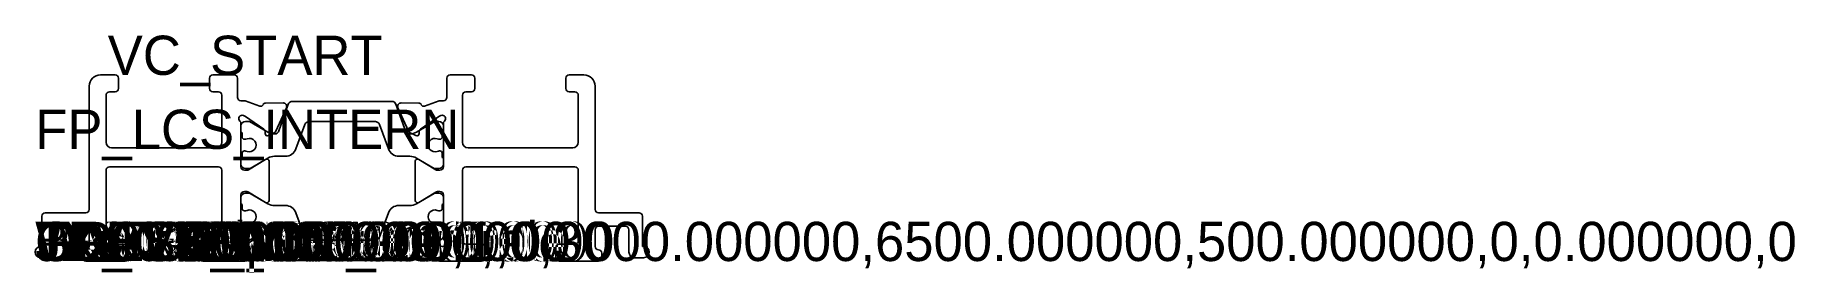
# Model space of a CAD drawing. Header units: metres. Extents: x -175 to -18, y 212 to 233.
import ezdxf

# ---------------------------------------------------------------- set-up
doc = ezdxf.new("R2010")
doc.units = ezdxf.units.M

msp = doc.modelspace()

# ---------------------------------------------------------------- linework, layer by layer
for p, q in [((-169.839035, 228.659125), (-169.839035, 217.659125)), ((-167.539035, 229.659125), (-168.839035, 229.659125)), ((-167.239035, 228.459125), (-167.239035, 229.359125)), ((-159.139035, 229.359125), (-159.139035, 228.459125)), ((-156.939035, 229.659125), (-158.839035, 229.659125)), ((-156.639035, 227.659125), (-156.639035, 229.359125)), ((-138.039035, 227.659125), (-138.039035, 229.359125)), ((-137.739035, 229.659125), (-135.839035, 229.659125)), ((-135.539035, 229.359125), (-135.539035, 228.459125)), ((-127.439035, 228.459125), (-127.439035, 229.359125)), ((-127.139035, 229.659125), (-125.839035, 229.659125)), ((-124.839035, 228.659125), (-124.839035, 217.659125)), ((-168.339035, 223.659125), (-168.339035, 227.859125)), ((-168.039035, 228.159125), (-167.539035, 228.159125)), ((-158.839035, 228.159125), (-158.339035, 228.159125)), ((-158.039035, 227.859125), (-158.039035, 223.659125)), ((-156.071121, 227.359125), (-156.339035, 227.359125)), ((-154.667718, 226.873279), (-155.969607, 227.341428)), ((-152.574892, 227.163455), (-154.15382, 227.152998)), ((-153.014378, 224.598884), (-152.126504, 227.038298)), ((-151.750627, 227.30149), (-142.927443, 227.30149)), ((-142.551566, 227.038298), (-141.663692, 224.598884)), ((-142.103177, 227.163455), (-140.524249, 227.152998)), ((-140.010352, 226.873279), (-138.708463, 227.341428)), ((-138.606949, 227.359125), (-138.339035, 227.359125)), ((-136.639035, 227.859125), (-136.639035, 223.659125)), ((-135.839035, 228.159125), (-136.339035, 228.159125)), ((-126.639035, 228.159125), (-127.139035, 228.159125)), ((-126.339035, 223.659125), (-126.339035, 227.859125)), ((-156.117008, 226.033198), (-155.934299, 225.95185)), ((-155.939035, 225.50149), (-155.579035, 225.50149)), ((-155.934299, 225.95185), (-154.305542, 224.827384)), ((-155.579035, 225.50149), (-153.950702, 224.562067)), ((-153.248829, 224.632964), (-152.300179, 226.738479)), ((-144.339035, 225.50149), (-150.277417, 225.50149)), ((-144.400652, 225.50149), (-144.339035, 225.50149)), ((-141.42924, 224.632964), (-142.37789, 226.738479)), ((-140.727367, 224.562067), (-139.099035, 225.50149)), ((-139.099035, 225.50149), (-140.727367, 224.562067)), ((-140.727367, 224.562067), (-139.099035, 225.50149)), ((-138.743771, 225.95185), (-140.372527, 224.827384)), ((-139.099035, 225.50149), (-138.739035, 225.50149)), ((-138.739035, 225.50149), (-139.099035, 225.50149)), ((-139.099035, 225.50149), (-138.739035, 225.50149)), ((-138.561062, 226.033198), (-138.743771, 225.95185)), ((-156.339035, 221.459125), (-156.339035, 225.311911)), ((-156.339035, 224.60149), (-156.339035, 225.10149)), ((-156.239035, 224.12649), (-156.239035, 224.50149)), ((-156.006617, 223.92649), (-156.039035, 223.92649)), ((-154.176959, 224.556338), (-154.186261, 224.441243)), ((-153.901188, 224.244434), (-153.393765, 224.485153)), ((-153.351035, 224.40149), (-153.296286, 224.40149)), ((-150.653295, 225.238298), (-151.446323, 223.05947)), ((-143.231746, 223.05947), (-144.024775, 225.238298)), ((-141.381784, 224.40149), (-141.327034, 224.40149)), ((-141.327034, 224.40149), (-141.381784, 224.40149)), ((-141.381784, 224.40149), (-141.327034, 224.40149)), ((-140.776881, 224.244434), (-141.284304, 224.485153)), ((-140.501111, 224.556338), (-140.491809, 224.441243)), ((-138.639035, 223.92649), (-138.671452, 223.92649)), ((-138.439035, 224.50149), (-138.439035, 224.12649)), ((-138.339035, 221.459125), (-138.339035, 225.311911)), ((-138.339035, 225.10149), (-138.339035, 224.60149)), ((-158.539035, 223.159125), (-167.839035, 223.159125)), ((-156.239035, 222.30149), (-156.239035, 222.67649)), ((-156.039035, 222.87649), (-156.006617, 222.87649)), ((-153.950702, 222.240913), (-155.532646, 221.328253)), ((-152.386016, 222.40149), (-153.351035, 222.40149)), ((-141.327034, 222.40149), (-142.292054, 222.40149)), ((-139.145424, 221.328253), (-140.727367, 222.240913)), ((-138.671452, 222.87649), (-138.639035, 222.87649)), ((-138.439035, 222.67649), (-138.439035, 222.30149)), ((-136.139035, 223.159125), (-126.839035, 223.159125)), ((-168.339035, 214.859125), (-168.339035, 221.159125)), ((-168.039035, 221.459125), (-158.339035, 221.459125)), ((-158.039035, 221.159125), (-158.039035, 214.859125)), ((-156.339035, 221.70149), (-156.339035, 222.20149)), ((-155.817841, 221.159125), (-156.039035, 221.159125)), ((-155.63259, 221.30149), (-155.939035, 221.30149)), ((-154.143237, 222.129835), (-155.661539, 221.20306)), ((-153.839035, 218.459125), (-153.839035, 221.959125)), ((-140.839035, 218.459125), (-140.839035, 221.959125)), ((-140.534833, 222.129835), (-139.016531, 221.20306)), ((-138.739035, 221.30149), (-139.045479, 221.30149)), ((-138.860228, 221.159125), (-138.639035, 221.159125)), ((-138.339035, 222.20149), (-138.339035, 221.70149)), ((-136.639035, 221.159125), (-136.639035, 214.859125)), ((-126.639035, 221.459125), (-136.339035, 221.459125)), ((-126.339035, 214.859125), (-126.339035, 221.159125)), ((-156.039035, 219.259125), (-155.817841, 219.259125)), ((-155.63259, 219.11676), (-155.939035, 219.11676)), ((-155.661539, 219.21519), (-154.143237, 218.288415)), ((-153.950702, 218.177337), (-155.532646, 219.089997)), ((-139.145424, 219.089997), (-140.727367, 218.177337)), ((-139.016531, 219.21519), (-140.534833, 218.288415)), ((-138.739035, 219.11676), (-139.045479, 219.11676)), ((-138.639035, 219.259125), (-138.860228, 219.259125)), ((-156.339035, 215.106338), (-156.339035, 218.959125)), ((-156.339035, 218.71676), (-156.339035, 218.21676)), ((-156.239035, 218.11676), (-156.239035, 217.74176)), ((-156.039035, 217.54176), (-156.006617, 217.54176)), ((-152.386016, 218.01676), (-153.351035, 218.01676)), ((-141.327034, 218.01676), (-142.292054, 218.01676)), ((-138.671452, 217.54176), (-138.639035, 217.54176)), ((-138.439035, 217.74176), (-138.439035, 218.11676)), ((-138.339035, 215.106338), (-138.339035, 218.959125)), ((-138.339035, 218.21676), (-138.339035, 218.71676)), ((-174.039035, 217.059125), (-174.039035, 214.359125)), ((-170.139035, 217.359125), (-173.739035, 217.359125)), ((-172.539035, 216.159125), (-170.139035, 216.159125)), ((-156.239035, 216.29176), (-156.239035, 215.91676)), ((-156.006617, 216.49176), (-156.039035, 216.49176)), ((-154.186261, 215.977007), (-154.176959, 215.861912)), ((-153.393765, 215.933097), (-153.901188, 216.173816)), ((-153.351035, 216.01676), (-153.296286, 216.01676)), ((-150.653295, 215.179952), (-151.446323, 217.35878)), ((-143.231746, 217.35878), (-144.024775, 215.179952)), ((-141.381784, 216.01676), (-141.327034, 216.01676)), ((-141.327034, 216.01676), (-141.381784, 216.01676)), ((-141.381784, 216.01676), (-141.327034, 216.01676)), ((-141.284304, 215.933097), (-140.776881, 216.173816)), ((-140.491809, 215.977007), (-140.501111, 215.861912)), ((-138.639035, 216.49176), (-138.671452, 216.49176)), ((-138.439035, 215.91676), (-138.439035, 216.29176)), ((-124.539035, 217.359125), (-120.939035, 217.359125)), ((-122.139035, 216.159125), (-124.539035, 216.159125)), ((-120.639035, 217.059125), (-120.639035, 214.359125)), ((-172.839035, 213.859125), (-172.839035, 215.859125)), ((-169.839035, 215.859125), (-169.839035, 214.359125)), ((-166.639035, 214.559125), (-168.039035, 214.559125)), ((-158.339035, 214.559125), (-159.739035, 214.559125)), ((-156.339035, 215.81676), (-156.339035, 215.31676)), ((-155.934299, 214.466399), (-156.117008, 214.385052)), ((-155.939035, 214.91676), (-155.579035, 214.91676)), ((-154.305542, 215.590865), (-155.934299, 214.466399)), ((-155.579035, 214.91676), (-153.950702, 215.856182)), ((-152.300179, 213.67977), (-153.248829, 215.785285)), ((-153.014378, 215.819366), (-152.126504, 213.379952)), ((-144.339035, 214.91676), (-150.277417, 214.91676)), ((-144.400652, 214.91676), (-144.339035, 214.91676)), ((-142.551566, 213.379952), (-141.663692, 215.819366)), ((-142.37789, 213.67977), (-141.42924, 215.785285)), ((-140.727367, 215.856182), (-139.099035, 214.91676)), ((-139.099035, 214.91676), (-140.727367, 215.856182)), ((-140.727367, 215.856182), (-139.099035, 214.91676)), ((-140.372527, 215.590865), (-138.743771, 214.466399)), ((-139.099035, 214.91676), (-138.739035, 214.91676)), ((-138.739035, 214.91676), (-139.099035, 214.91676)), ((-139.099035, 214.91676), (-138.739035, 214.91676)), ((-138.743771, 214.466399), (-138.561062, 214.385052)), ((-138.339035, 215.31676), (-138.339035, 215.81676)), ((-136.339035, 214.559125), (-134.939035, 214.559125)), ((-128.039035, 214.559125), (-126.639035, 214.559125)), ((-124.839035, 215.859125), (-124.839035, 214.359125)), ((-121.839035, 213.859125), (-121.839035, 215.859125)), ((-174.039035, 214.359125), (-174.139035, 214.359125)), ((-174.139035, 213.359125), (-173.339035, 213.359125)), ((-170.439035, 213.759125), (-170.439035, 213.359125)), ((-170.139035, 213.059125), (-166.639035, 213.059125)), ((-166.339035, 213.359125), (-166.339035, 214.259125)), ((-160.039035, 214.259125), (-160.039035, 213.359125)), ((-159.739035, 213.059125), (-156.018821, 213.059125)), ((-156.018821, 213.059125), (-154.667718, 213.54497)), ((-154.15382, 213.265252), (-152.574892, 213.254795)), ((-151.750627, 213.11676), (-142.927443, 213.11676)), ((-140.524249, 213.265252), (-142.103177, 213.254795)), ((-138.659249, 213.059125), (-140.010352, 213.54497)), ((-134.939035, 213.059125), (-138.659249, 213.059125)), ((-134.639035, 214.259125), (-134.639035, 213.359125)), ((-128.339035, 213.359125), (-128.339035, 214.259125)), ((-124.539035, 213.059125), (-128.039035, 213.059125)), ((-124.239035, 213.759125), (-124.239035, 213.359125)), ((-120.539035, 213.359125), (-121.339035, 213.359125)), ((-120.639035, 214.359125), (-120.539035, 214.359125))]:
    msp.add_line(p, q)
for centre, radius, start, end in [((-168.839035, 228.659125), 1, 90, 180), ((-167.539035, 229.359125), 0.3, 360, 90), ((-158.839035, 229.359125), 0.3, 90, 180), ((-156.939035, 229.359125), 0.3, 360, 90), ((-137.739035, 229.359125), 0.3, 90, 180), ((-135.839035, 229.359125), 0.3, 360, 90), ((-127.139035, 229.359125), 0.3, 90, 180), ((-125.839035, 228.659125), 1, 360, 90), ((-168.039035, 227.859125), 0.3, 90, 180), ((-167.539035, 228.459125), 0.3, 270, 360), ((-158.839035, 228.459125), 0.3, 180, 270), ((-158.339035, 227.859125), 0.3, 360, 90), ((-156.339035, 227.659125), 0.3, 180, 270), ((-156.071121, 227.059125), 0.3, 70.221829, 90), ((-154.588199, 227.094417), 0.235, 250.221829, 336), ((-154.152264, 226.918003), 0.235, 90, 156), ((-152.572905, 226.863461), 0.3, 335.379459, 90), ((-151.750627, 226.90149), 0.4, 90, 160), ((-142.927443, 226.90149), 0.4, 20, 90), ((-142.105164, 226.863461), 0.3, 90, 204.620541), ((-140.525805, 226.918003), 0.235, 24, 90), ((-140.089871, 227.094417), 0.235, 204, 289.778171), ((-138.606949, 227.059125), 0.3, 90, 109.778171), ((-138.339035, 227.659125), 0.3, 270, 360), ((-136.339035, 227.859125), 0.3, 90, 180), ((-135.839035, 228.459125), 0.3, 270, 360), ((-127.139035, 228.459125), 0.3, 180, 270), ((-126.639035, 227.859125), 0.3, 360, 90), ((-156.23901, 225.759115), 0.300009, 66.004713, 228.187329), ((-156.639035, 225.311911), 0.3, 360, 48.187329), ((-155.939035, 225.10149), 0.4, 90, 180), ((-150.277417, 225.10149), 0.4, 90, 160), ((-144.400652, 225.10149), 0.4, 20, 90), ((-138.739035, 225.10149), 0.4, 360, 90), ((-138.439059, 225.759115), 0.300009, 311.812671, 113.995287), ((-138.039035, 225.311911), 0.3, 131.812671, 180), ((-156.239035, 224.60149), 0.1, 180, 270), ((-156.039035, 224.12649), 0.2, 180, 270), ((-156.006617, 224.52649), 0.6, 270, 290.364135), ((-155.589035, 223.40149), 0.6, 249.635865, 110.364135), ((-154.475984, 224.580505), 0.3, 355.379459, 55.379459), ((-153.986911, 224.425132), 0.2, 175.379459, 295.379459), ((-153.351035, 225.60149), 1.2, 240.018361, 270), ((-153.522349, 224.7562), 0.3, 295.379459, 335.745828), ((-153.296286, 224.70149), 0.3, 270, 340), ((-141.381784, 224.70149), 0.3, 200, 270), ((-141.381784, 224.70149), 0.3, 200, 270), ((-141.381784, 224.70149), 0.3, 200, 270), ((-141.155721, 224.7562), 0.3, 204.254172, 244.620541), ((-141.327034, 225.60149), 1.2, 270, 299.981639), ((-141.327034, 225.60149), 1.2, 270, 299.981639), ((-141.327034, 225.60149), 1.2, 270, 299.981639), ((-140.691159, 224.425132), 0.2, 244.620541, 4.620541), ((-140.202086, 224.580505), 0.3, 124.620541, 184.620541), ((-139.089035, 223.40149), 0.6, 69.635865, 290.364135), ((-138.671452, 224.52649), 0.6, 249.635865, 270), ((-138.639035, 224.12649), 0.2, 270, 360), ((-138.439035, 224.60149), 0.1, 270, 360), ((-167.839035, 223.659125), 0.5, 180, 270), ((-158.539035, 223.659125), 0.5, 270, 360), ((-156.239035, 222.20149), 0.1, 90, 180), ((-156.039035, 222.67649), 0.2, 90, 180), ((-156.006617, 222.27649), 0.6, 69.635865, 90), ((-153.351035, 221.20149), 1.2, 90, 119.981639), ((-152.386016, 223.40149), 1, 270, 340), ((-142.292054, 223.40149), 1, 200, 270), ((-141.327034, 221.20149), 1.2, 60.018361, 90), ((-138.671452, 222.27649), 0.6, 90, 110.364135), ((-138.639035, 222.67649), 0.2, 360, 90), ((-138.439035, 222.20149), 0.1, 360, 90), ((-136.139035, 223.659125), 0.5, 180, 270), ((-126.839035, 223.659125), 0.5, 270, 360), ((-168.039035, 221.159125), 0.3, 90, 180), ((-158.339035, 221.159125), 0.3, 360, 90), ((-155.939035, 221.70149), 0.4, 180, 270), ((-156.039035, 221.459125), 0.3, 180, 270), ((-155.817841, 221.459125), 0.3, 270, 301.4), ((-155.63259, 221.50149), 0.2, 270, 299.981639), ((-154.039035, 221.959125), 0.2, 360, 121.4), ((-140.639035, 221.959125), 0.2, 58.6, 180), ((-139.045479, 221.50149), 0.2, 240.018361, 270), ((-138.860228, 221.459125), 0.3, 238.6, 270), ((-138.739035, 221.70149), 0.4, 270, 360), ((-138.639035, 221.459125), 0.3, 270, 360), ((-136.339035, 221.159125), 0.3, 90, 180), ((-126.639035, 221.159125), 0.3, 360, 90), ((-156.039035, 218.959125), 0.3, 90, 180), ((-155.939035, 218.71676), 0.4, 90, 180), ((-155.817841, 218.959125), 0.3, 58.6, 90), ((-155.63259, 218.91676), 0.2, 60.018361, 90), ((-139.045479, 218.91676), 0.2, 90, 119.981639), ((-138.860228, 218.959125), 0.3, 90, 121.4), ((-138.739035, 218.71676), 0.4, 360, 90), ((-138.639035, 218.959125), 0.3, 360, 90), ((-170.139035, 217.659125), 0.3, 270, 360), ((-156.239035, 218.21676), 0.1, 180, 270), ((-156.039035, 217.74176), 0.2, 180, 270), ((-156.006617, 218.14176), 0.6, 270, 290.364135), ((-155.589035, 217.01676), 0.6, 249.635865, 110.364135), ((-154.039035, 218.459125), 0.2, 238.6, 360), ((-153.351035, 219.21676), 1.2, 240.018361, 270), ((-152.386016, 217.01676), 1, 20, 90), ((-142.292054, 217.01676), 1, 90, 160), ((-141.327034, 219.21676), 1.2, 270, 299.981639), ((-140.639035, 218.459125), 0.2, 180, 301.4), ((-139.089035, 217.01676), 0.6, 69.635865, 290.364135), ((-138.671452, 218.14176), 0.6, 249.635865, 270), ((-138.639035, 217.74176), 0.2, 270, 360), ((-138.439035, 218.21676), 0.1, 270, 360), ((-124.539035, 217.659125), 0.3, 180, 270), ((-173.739035, 217.059125), 0.3, 90, 180), ((-172.539035, 215.859125), 0.3, 90, 180), ((-170.139035, 215.859125), 0.3, 360, 90), ((-156.039035, 216.29176), 0.2, 90, 180), ((-156.006617, 215.89176), 0.6, 69.635865, 90), ((-153.986911, 215.993118), 0.2, 64.620541, 184.620541), ((-153.351035, 214.81676), 1.2, 90, 119.981639), ((-153.296286, 215.71676), 0.3, 20, 90), ((-141.381784, 215.71676), 0.3, 90, 160), ((-141.381784, 215.71676), 0.3, 90, 160), ((-141.381784, 215.71676), 0.3, 90, 160), ((-141.327034, 214.81676), 1.2, 60.018361, 90), ((-141.327034, 214.81676), 1.2, 60.018361, 90), ((-141.327034, 214.81676), 1.2, 60.018361, 90), ((-140.691159, 215.993118), 0.2, 355.379459, 115.379459), ((-138.671452, 215.89176), 0.6, 90, 110.364135), ((-138.639035, 216.29176), 0.2, 360, 90), ((-124.539035, 215.859125), 0.3, 90, 180), ((-122.139035, 215.859125), 0.3, 360, 90), ((-120.939035, 217.059125), 0.3, 360, 90), ((-168.039035, 214.859125), 0.3, 180, 270), ((-166.639035, 214.259125), 0.3, 360, 90), ((-159.739035, 214.259125), 0.3, 90, 180), ((-158.339035, 214.859125), 0.3, 270, 360), ((-156.23901, 214.659134), 0.300009, 131.812671, 293.995287), ((-156.639035, 215.106338), 0.3, 311.812671, 360), ((-156.239035, 215.81676), 0.1, 90, 180), ((-155.939035, 215.31676), 0.4, 180, 270), ((-154.475984, 215.837745), 0.3, 304.620541, 4.620541), ((-153.522349, 215.66205), 0.3, 24.254172, 64.620541), ((-150.277417, 215.31676), 0.4, 200, 270), ((-144.400652, 215.31676), 0.4, 270, 340), ((-141.155721, 215.66205), 0.3, 115.379459, 155.745828), ((-140.202086, 215.837745), 0.3, 175.379459, 235.379459), ((-138.739035, 215.31676), 0.4, 270, 360), ((-138.439059, 214.659134), 0.300009, 246.004713, 48.187329), ((-138.439035, 215.81676), 0.1, 360, 90), ((-138.039035, 215.106338), 0.3, 180, 228.187329), ((-136.339035, 214.859125), 0.3, 180, 270), ((-134.939035, 214.259125), 0.3, 360, 90), ((-128.039035, 214.259125), 0.3, 90, 180), ((-126.639035, 214.859125), 0.3, 270, 360), ((-174.139035, 213.859125), 0.5, 90, 270), ((-173.339035, 213.859125), 0.5, 270, 360), ((-170.139035, 213.759125), 0.3, 90, 180), ((-170.139035, 213.359125), 0.3, 180, 270), ((-170.139035, 214.359125), 0.3, 270, 360), ((-166.639035, 213.359125), 0.3, 270, 360), ((-159.739035, 213.359125), 0.3, 180, 270), ((-154.588199, 213.323833), 0.235, 24, 109.778171), ((-154.152264, 213.500247), 0.235, 204, 270), ((-152.572905, 213.554788), 0.3, 270, 24.620541), ((-151.750627, 213.51676), 0.4, 200, 270), ((-142.927443, 213.51676), 0.4, 270, 340), ((-142.105164, 213.554788), 0.3, 155.379459, 270), ((-140.525805, 213.500247), 0.235, 270, 336), ((-140.089871, 213.323833), 0.235, 70.221829, 156), ((-134.939035, 213.359125), 0.3, 270, 360), ((-128.039035, 213.359125), 0.3, 180, 270), ((-124.539035, 214.359125), 0.3, 180, 270), ((-124.539035, 213.759125), 0.3, 360, 90), ((-124.539035, 213.359125), 0.3, 270, 360), ((-121.339035, 213.859125), 0.5, 180, 270), ((-120.539035, 213.859125), 0.5, 270, 90)]:
    msp.add_arc(centre, radius, start, end)

# ---------------------------------------------------------------- texts
for tag, p in [('VC_START', (-168.189035, 229.659125)), ('FP_LCS_INTERN', (-174.639035, 223.059125)), ('WX:0.000000', (-174.639035, 213.059125)), ('WY:0.000000', (-174.639035, 213.059125)), ('JX:0.000000', (-174.639035, 213.059125)), ('JY:0.000000', (-174.639035, 213.059125)), ('TDEV:0.000000', (-174.639035, 213.059125)), ('TDEV2:0.000000', (-174.639035, 213.059125)), ('TDEV3:0.000000', (-174.639035, 213.059125)), ('TDEV4:0.000000', (-174.639035, 213.059125)), ('TDEV5:0.000000', (-174.639035, 213.059125)), ('OPTI:500.000000,1,0,3000.000000,6500.000000,500.000000,0,0.000000,0', (-174.639035, 213.059125)), ('GLASS_MIN:0.000000', (-174.639035, 213.059125)), ('GLASS_MAX:0.000000', (-174.639035, 213.059125)), ('DESC:Riporto centrale', (-174.639035, 213.059125)), ('DENS:0.760000', (-174.639035, 213.059125)), ('FRONT_VIEW', (-174.639035, 213.059125)), ('BL01:6800.000000,,1', (-174.639035, 213.059125)), ('PANE_WIDTH:0.000000', (-174.639035, 213.059125)), ('FP_LCS_ORIG', (-174.639035, 213.059125)), ('VC_END', (-168.389035, 213.059125)), ('FP_LCS_HOT', (-164.639035, 213.059125))]:
    msp.add_attdef(tag, p, '', height=3.5)

doc.saveas('drawing.dxf')
